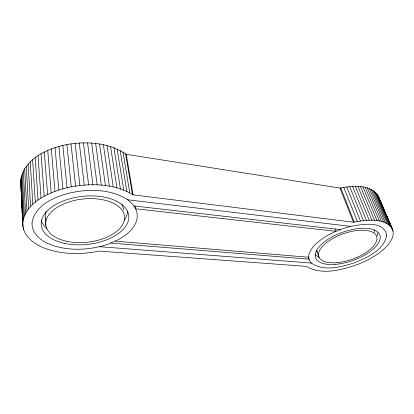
<?xml version="1.0" encoding="UTF-8"?>
<svg xmlns="http://www.w3.org/2000/svg" width="414" height="414" viewBox="0 0 414 414"><rect width="100%" height="100%" fill="white"/><g stroke="black" fill="none" stroke-linecap="round" stroke-linejoin="round"><path stroke-width="0.62" d="M20.7 180.825C23.003 160.28 44.945 149.718 62.861 145.392C83.954 140.786 107.899 141.821 126.223 154.303L339.987 188.091C352.516 185.85 370.395 183.676 378.277 196.179L392.441 228.999C395.246 235.773 390.298 242.656 385.739 247.298C378.07 254.864 368.439 260.121 358.519 264.127C342.274 269.793 322.247 275.693 306.308 266.362L99.117 251.081C82.35 254.569 64.574 254.62 48.143 249.445C36.815 245.797 23.95 238.06 22.77 224.993L20.7 180.825L22.77 224.993M22.76 222.701C25.875 201.846 48.981 192.365 67.047 187.718C88.855 182.962 113.452 182.998 133.08 194.854L353.432 222.214C365.997 220.113 383.98 216.817 392.441 228.999M99.474 246.677L311.416 263.092M110.962 243.08L308.994 259.169L308.233 256.897M115.361 241.165L308.704 257.244M133.934 205.929L340.246 229.604M127.595 199.755L350.715 226.396M378.277 196.179L392.927 230.308M377.558 194.849L391.758 227.757M380.161 201.406L380.927 203.191M381.439 204.376L382.464 206.752M385.532 213.872L386.303 215.653M386.816 216.843L387.582 218.623M390.909 226.339L391.675 228.119M392.187 229.309L392.958 231.09M376.652 193.597L390.873 226.593M375.55 192.422L389.791 225.506M374.266 191.34L388.513 224.507M372.797 190.347L387.043 223.601M371.156 189.457L385.393 222.794M369.34 188.675L383.555 222.09M367.358 187.997L381.548 221.495M365.22 187.433L379.374 221.014M362.938 186.993L377.045 220.641M360.516 186.667L374.572 220.393M357.97 186.471L371.963 220.264M355.31 186.393L369.236 220.253M352.552 186.445L366.4 220.367M349.701 186.626L363.466 220.6M346.782 186.931L360.454 220.957M343.801 187.361L357.375 221.438M340.779 187.915L354.249 222.033M339.987 188.091L353.432 222.214M335.123 228.973L335.992 231.312L135.606 208.775L135.181 206.27M316.881 251.226L318.832 256.882M378.8 197.576L379.136 199.036M126.223 154.303L133.08 194.854M125.602 153.837L132.439 194.42M123.005 152.155L129.753 192.862M120.195 150.587L126.85 191.418M117.178 149.138L123.729 190.098M113.979 147.824L120.407 188.903M110.605 146.649L116.903 187.852M107.066 145.619L113.224 186.942M103.386 144.75L109.394 186.186M99.577 144.036L105.425 185.586M95.66 143.487L101.342 185.146M91.649 143.109L97.161 184.877M87.577 142.908L92.907 184.768M83.447 142.882L88.596 184.835M20.721 183.221L20.938 184.996M79.297 143.032L84.254 185.074M75.141 143.358L79.907 185.482M71.001 143.865L75.571 186.062M66.897 144.543L71.28 186.807M62.861 145.392L67.047 187.718M58.902 146.406L62.902 188.784M55.052 147.586L58.86 190.005M51.326 148.916L54.953 191.371M47.739 150.396L51.196 192.877M44.324 152.016L47.61 194.513M41.084 153.765L44.21 196.267M45.317 218.095L45.84 225.221M38.041 155.633L41.017 198.135M35.216 157.615L38.047 200.102M32.608 159.69L35.314 202.156M30.243 161.853L32.825 204.288M28.121 164.094L30.595 206.488M26.258 166.392L28.638 208.739M24.659 168.741L26.951 211.031M23.324 171.132L25.544 213.35M22.258 173.549L24.421 215.694M21.466 175.976L23.582 218.038M23.557 228.181L23.619 229.459M20.948 178.403L23.029 220.377M21.073 186.869L21.326 191.998M21.481 195.201L21.735 200.329M21.89 203.533L22.144 208.661M22.304 211.87L22.558 216.993M22.713 220.201L23.06 227.25M45.597 219.529A39.304 21.926 -6 0 1 46.301 211.207M121.768 204.438A39.304 21.926 -6 0 1 123.486 209.939M127.709 210.995A43.682 24.379 -6 0 1 124.102 220.31M46.885 228.657A43.682 24.379 -6 0 1 41.157 220.072M373.935 229.915A30.481 13.667 -19.5 0 1 374.629 232.528M317.259 252.033A30.481 13.667 -19.5 0 1 316.622 250.377M377.842 232.585A33.876 15.194 -19.5 0 1 376.931 235.913M319.313 257.306A33.876 15.194 -19.5 0 1 315.39 254.812M32.049 222.546C31.34 234.603 43.154 242.387 53.339 245.611C68.258 250.408 84.477 250.154 99.645 246.635A52.847 29.037 -6.2 0 0 108.577 243.986L119.222 239.199A52.847 29.037 -6.2 0 0 136.046 209.701L132.847 204.5A52.847 29.037 -6.2 0 0 127.709 199.827C110.807 188.831 89.041 188.779 69.935 192.934C54.534 196.909 35.014 204.899 32.049 222.546M386.743 235.121C384.068 250.222 367.342 257.353 354.674 262.719C341.141 266.989 324.048 271.884 311.364 263.045A40.903 18.03 -19.5 0 1 309.305 260.106L308.725 257.829L308.808 255.334A40.903 18.03 -19.5 0 1 334.652 231.887L342.492 228.792A40.903 18.03 -19.5 0 1 350.57 226.427C361.463 224.45 383.519 219.917 386.743 235.121M64.367 243.344A44.003 24.162 -6.2 0 0 128.806 216.274A44.003 24.162 -6.2 0 0 61.836 201.535A44.003 24.162 -6.2 0 0 64.367 243.344M66.783 241.321A39.589 21.73 -6.2 0 0 124.557 216.807A39.589 21.73 -6.2 0 0 64.134 203.755A39.589 21.73 -6.2 0 0 66.783 241.321M335.707 264.339A34.067 15.013 -19.4 0 0 379.861 235.162A34.067 15.013 -19.4 0 0 327.51 239.659A34.067 15.013 -19.4 0 0 335.707 264.339M337.022 262.667A30.657 13.507 -19.4 0 0 376.611 236.368A30.657 13.507 -19.4 0 0 329.425 240.544A30.657 13.507 -19.4 0 0 337.022 262.667"/></g></svg>
